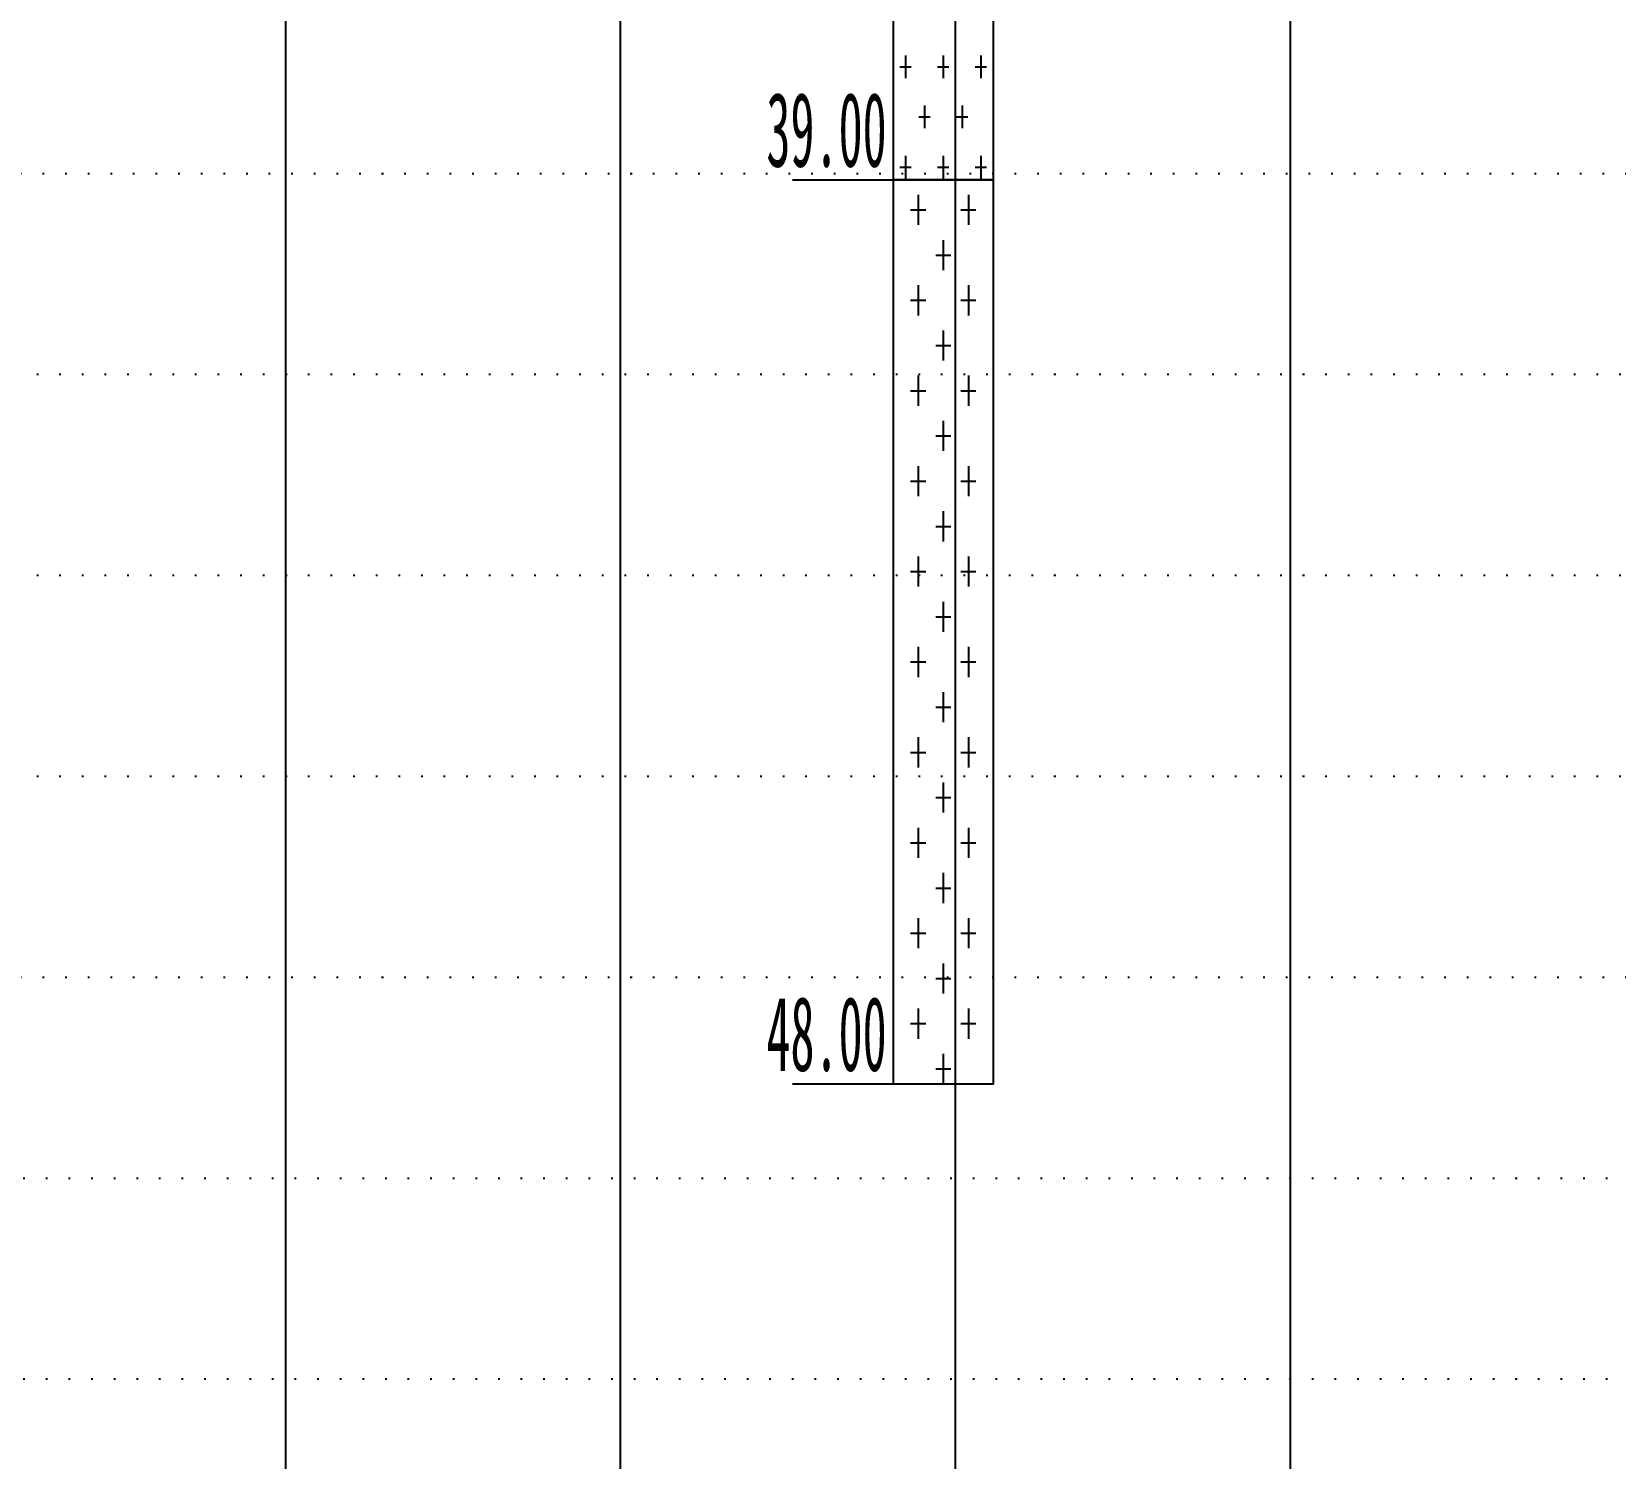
# Model space of a CAD drawing. Header units: millimetres. Extents: x -1499 to 6658, y -12483 to -6008.
# Drawn here: x 3301 to 3395.6, y -10917.8 to -10832.6 of the extents above; entities that cross this region are included whole.
import ezdxf

# ---------------------------------------------------------------- set-up
doc = ezdxf.new("R2010")
doc.units = ezdxf.units.MM
doc.linetypes.add('A-DOTLN01H', pattern=[0.125, 0, -0.125])
for name, color, linetype in [('CR-GRID', 56, 'A-DOTLN01H'), ('Layer', 7, 'Continuous'), ('수직그리드', 1, 'Continuous')]:
    doc.layers.add(name, color=color, linetype=linetype)
doc.styles.add('굴림체', font='굴림체')

# ---------------------------------------------------------------- blocks, each defined once
blk = doc.blocks.new('CB-5')
at = {"layer": 'Layer'}
for points in [[(-1, -37), (-1, -39), (1, -39), (1, -37), (-1, -37)], [(-0.75, -37.7625), (-0.75, -37.9875)], [(0, -37.7625), (0, -37.9875)], [(0.75, -37.7625), (0.75, -37.9875)], [(-0.8625, -37.875), (-0.6375, -37.875)], [(-0.1125, -37.875), (0.1125, -37.875)], [(0.6375, -37.875), (0.8625, -37.875)], [(-0.375, -38.2625), (-0.375, -38.4875)], [(0.375, -38.2625), (0.375, -38.4875)], [(-0.4875, -38.375), (-0.2625, -38.375)], [(0.2625, -38.375), (0.4875, -38.375)], [(-0.75, -38.7625), (-0.75, -38.9875)], [(0, -38.7625), (0, -38.9875)], [(0.75, -38.7625), (0.75, -38.9875)], [(-0.8625, -38.875), (-0.6375, -38.875)], [(-0.1125, -38.875), (0.1125, -38.875)], [(0.6375, -38.875), (0.8625, -38.875)], [(-3, -39), (-1, -39)], [(-1, -39), (-1, -48), (1, -48), (1, -39), (-1, -39)], [(-0.5, -39.15), (-0.5, -39.45)], [(0.5, -39.15), (0.5, -39.45)], [(-0.65, -39.3), (-0.35, -39.3)], [(0.35, -39.3), (0.65, -39.3)], [(0, -39.6), (0, -39.9)], [(-0.15, -39.75), (0.15, -39.75)], [(-0.5, -40.05), (-0.5, -40.35)], [(0.5, -40.05), (0.5, -40.35)], [(-0.65, -40.2), (-0.35, -40.2)], [(0.35, -40.2), (0.65, -40.2)], [(0, -40.5), (0, -40.8)], [(-0.15, -40.65), (0.15, -40.65)], [(-0.5, -40.95), (-0.5, -41.25)], [(0.5, -40.95), (0.5, -41.25)], [(-0.65, -41.1), (-0.35, -41.1)], [(0.35, -41.1), (0.65, -41.1)], [(0, -41.4), (0, -41.7)], [(-0.15, -41.55), (0.15, -41.55)], [(-0.5, -41.85), (-0.5, -42.15)], [(0.5, -41.85), (0.5, -42.15)], [(-0.65, -42), (-0.35, -42)], [(0.35, -42), (0.65, -42)], [(0, -42.3), (0, -42.6)], [(-0.15, -42.45), (0.15, -42.45)], [(-0.5, -42.75), (-0.5, -43.05)], [(0.5, -42.75), (0.5, -43.05)], [(-0.65, -42.9), (-0.35, -42.9)], [(0.35, -42.9), (0.65, -42.9)], [(0, -43.2), (0, -43.5)], [(-0.15, -43.35), (0.15, -43.35)], [(-0.5, -43.65), (-0.5, -43.95)], [(0.5, -43.65), (0.5, -43.95)], [(-0.65, -43.8), (-0.35, -43.8)], [(0.35, -43.8), (0.65, -43.8)], [(0, -44.1), (0, -44.4)], [(-0.15, -44.25), (0.15, -44.25)], [(-0.5, -44.55), (-0.5, -44.85)], [(0.5, -44.55), (0.5, -44.85)], [(-0.65, -44.7), (-0.35, -44.7)], [(0.35, -44.7), (0.65, -44.7)], [(0, -45), (0, -45.3)], [(-0.15, -45.15), (0.15, -45.15)], [(-0.5, -45.45), (-0.5, -45.75)], [(0.5, -45.45), (0.5, -45.75)], [(-0.65, -45.6), (-0.35, -45.6)], [(0.35, -45.6), (0.65, -45.6)], [(0, -45.9), (0, -46.2)], [(-0.15, -46.05), (0.15, -46.05)], [(-0.5, -46.35), (-0.5, -46.65)], [(0.5, -46.35), (0.5, -46.65)], [(-0.65, -46.5), (-0.35, -46.5)], [(0.35, -46.5), (0.65, -46.5)], [(0, -46.8), (0, -47.1)], [(-0.15, -46.95), (0.15, -46.95)], [(-0.5, -47.25), (-0.5, -47.55)], [(0.5, -47.25), (0.5, -47.55)], [(-0.65, -47.4), (-0.35, -47.4)], [(0.35, -47.4), (0.65, -47.4)], [(0, -47.7), (0, -48)], [(-0.15, -47.85), (0.15, -47.85)], [(-3, -48), (-1, -48)]]:
    blk.add_lwpolyline(points, dxfattribs=at)
at = {"layer": 'Layer', "style": '굴림체'}
for s, p in [(' 39.00', (-4, -38.8704)), (' 48.00', (-4, -47.8704))]:
    blk.add_text(s, height=0.74074, dxfattribs=at).set_placement(p)

msp = doc.modelspace()

# ---------------------------------------------------------------- linework, layer by layer
at = {"layer": 'CR-GRID', "linetype": 'A-DOTLN01H', "ltscale": 10}
for p, q in [((696.157, -10841.058), (6196.157, -10841.058)), ((2236.157, -10865.058), (6196.157, -10865.058)), ((2236.157, -10877.058), (6196.157, -10877.058)), ((696.157, -10889.058), (6196.157, -10889.058)), ((1436.157, -10901.058), (6196.157, -10901.058))]:
    msp.add_line(p, q, dxfattribs=at)
at = {"layer": 'CR-GRID', "color": 6, "linetype": 'A-DOTLN01H', "ltscale": 10}
for p, q in [((2236.157, -10853.058), (6196.157, -10853.058)), ((1436.157, -10913.058), (6196.157, -10913.058))]:
    msp.add_line(p, q, dxfattribs=at)
at = {"layer": '수직그리드'}
for p, q in [((3356.157, -10606.608), (3356.157, -11873.058)), ((3336.157, -10647.372), (3336.157, -11873.058)), ((3376.157, -10648.41), (3376.157, -11873.058)), ((3316.157, -10661.694), (3316.157, -11873.058))]:
    msp.add_line(p, q, dxfattribs=at)

# ---------------------------------------------------------------- block references
at = {"color": 2, "xscale": 3, "yscale": 6, "zscale": 3}
msp.add_blockref('CB-5', (3355.447, -10607.438), dxfattribs=at)

doc.saveas('drawing.dxf')
